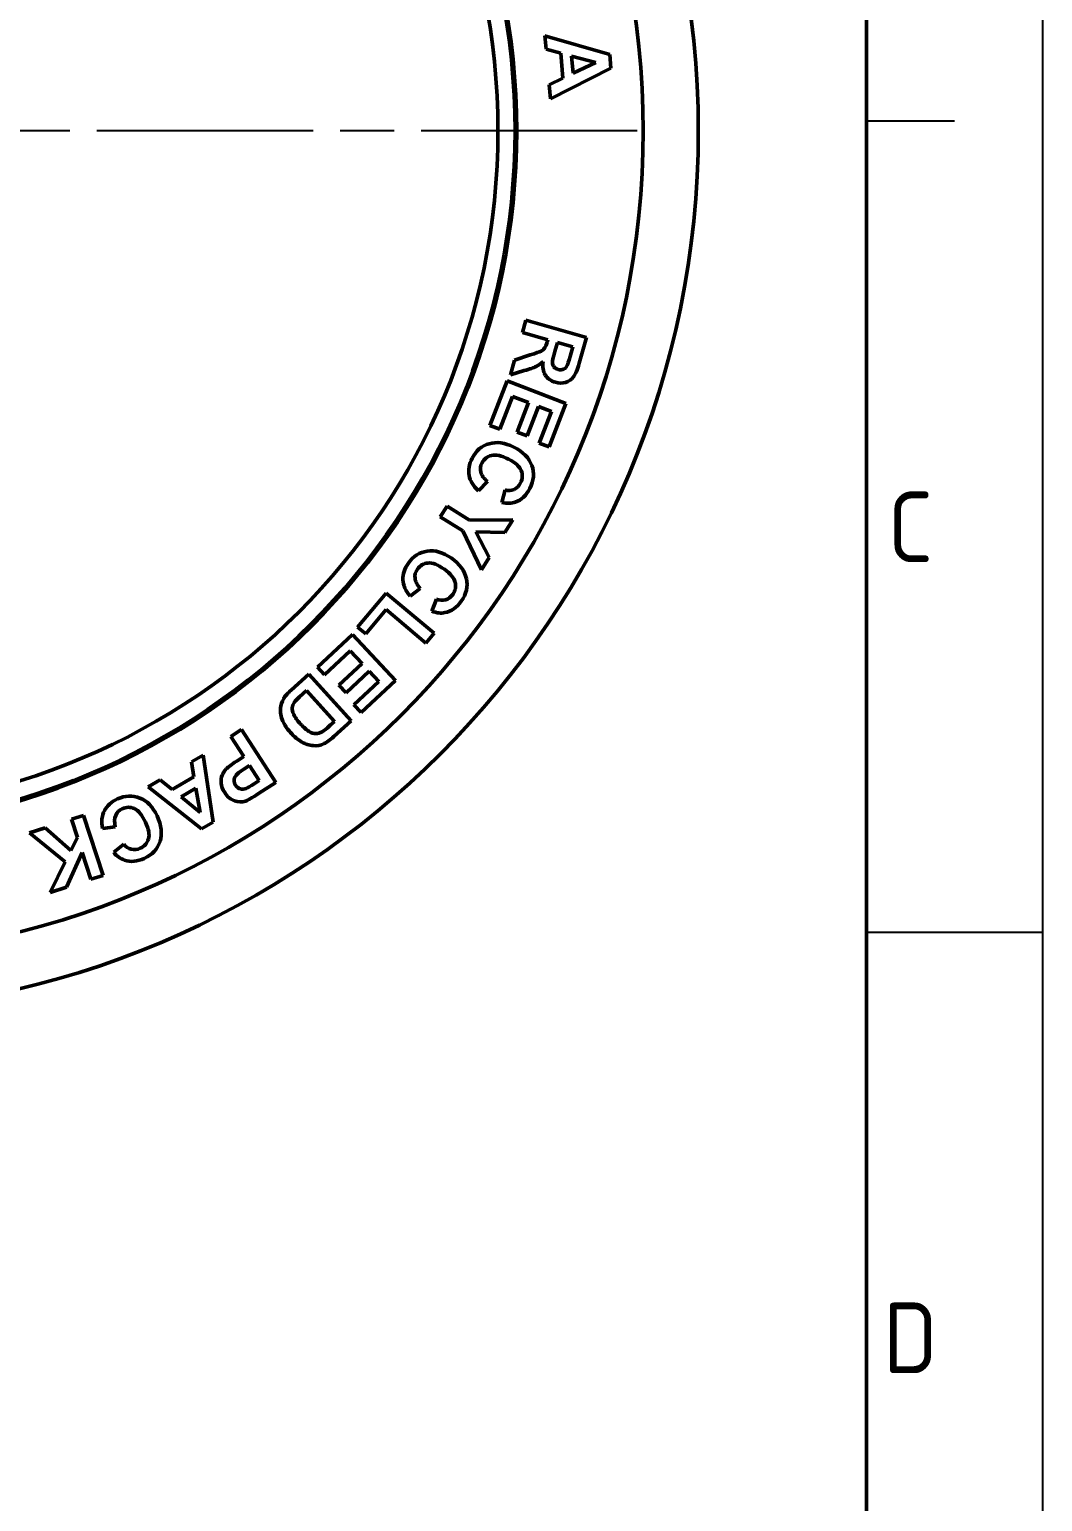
# Model space of a CAD drawing. Extents: x 0 to 822, y 0 to 581.
# Drawn here: x 709.4 to 821.9, y 227.4 to 390.8 of the extents above; entities that cross this region are included whole.
import ezdxf
from ezdxf.enums import TextEntityAlignment as Align

# ---------------------------------------------------------------- set-up
doc = ezdxf.new("R2010")
doc.units = 0
doc.header["$LTSCALE"] = 2
doc.linetypes.add('AM_ISO08W050', pattern=[18, 12, -1.5, 3, -1.5])
doc.layers.get('0').update_dxf_attribs({"linetype": 'CONTINUOUS'})
for name, color, linetype, lineweight in [('AM_0', 7, 'CONTINUOUS', 50), ('AM_7', 4, 'AM_ISO08W050', 25), ('AM_BOR', 7, 'CONTINUOUS', 50)]:
    doc.layers.add(name, color=color, linetype=linetype, lineweight=lineweight)
doc.styles.add('ACISOTS', font='isocp.shx', dxfattribs={"height": 1})

# ---------------------------------------------------------------- blocks, each defined once
blk = doc.blocks.new('A3 ZTL')
blk.add_line((401.174, 9.785), (401.174, 280.822))
at = {"layer": 'AM_BOR', "color": 135, "lineweight": 25}
for p, q in [((410.959, 290.607), (410.959, 0)), ((406.067, 190.313), (401.174, 190.313)), ((401.174, 145.303), (410.959, 145.303))]:
    blk.add_line(p, q, dxfattribs=at)
at = {"layer": 'AM_BOR', "color": 135, "lineweight": 25, "style": 'ACISOTS'}
for s, p in [('C', (403.62, 167.808)), ('D', (403.62, 122.798))]:
    blk.add_text(s, height=3.914, dxfattribs=at).set_placement(p, align=Align.MIDDLE)

msp = doc.modelspace()

# ---------------------------------------------------------------- linework, layer by layer
at = {"layer": 'AM_0'}
for radius in [97.8, 91.675]:
    msp.add_circle((685.884, 379.557), radius, dxfattribs=at)
msp.add_ellipse((685.884, 379.557), major_axis=(75.544, 0), ratio=0.9999764, start_param=4.712389, end_param=10.9955743, dxfattribs=at)
at = {"layer": 'AM_0', "color": 7, "lineweight": 70}
msp.add_open_spline([(685.884, 457.109), (728.709, 457.109), (763.438, 422.381), (763.438, 379.557), (763.438, 379.557), (763.438, 336.734), (728.709, 302.005), (685.884, 302.005), (685.884, 302.005), (643.06, 302.005), (608.331, 336.734), (608.331, 379.557), (608.331, 379.557), (608.331, 422.381), (643.06, 457.109), (685.884, 457.109)], degree=3, knots=[0, 0, 0, 0, 0.25, 0.25, 0.25, 0.25, 0.5, 0.5, 0.5, 0.5, 0.75, 0.75, 0.75, 0.75, 1, 1, 1, 1], dxfattribs=at)
at = {"layer": 'AM_0', "color": 7}
for points in [[(766.773, 388.634), (766.773, 388.634), (766.643, 390.127), (766.643, 390.127)], [(766.643, 390.127), (766.643, 390.127), (773.852, 388.022), (773.852, 388.022)], [(768.408, 388.198), (768.408, 388.198), (766.773, 388.634), (766.773, 388.634)], [(768.652, 385.411), (768.652, 385.411), (768.408, 388.198), (768.408, 388.198)], [(772.289, 387.152), (772.289, 387.152), (769.619, 387.867), (769.619, 387.867)], [(769.619, 387.867), (769.619, 387.867), (769.786, 385.965), (769.786, 385.965)], [(773.852, 388.022), (773.852, 388.022), (773.982, 386.533), (773.982, 386.533)], [(773.982, 386.533), (773.982, 386.533), (767.255, 383.131), (767.255, 383.131)], [(769.786, 385.965), (769.786, 385.965), (772.289, 387.152), (772.289, 387.152)], [(767.121, 384.664), (767.121, 384.664), (768.652, 385.411), (768.652, 385.411)], [(767.255, 383.131), (767.255, 383.131), (767.121, 384.664), (767.121, 384.664)], [(764.154, 357.188), (764.154, 357.188), (764.544, 358.548), (764.544, 358.548)], [(764.544, 358.548), (764.544, 358.548), (771.271, 356.619), (771.271, 356.619)], [(766.963, 356.383), (766.963, 356.383), (764.154, 357.188), (764.154, 357.188)], [(766.884, 356.109), (766.884, 356.109), (766.963, 356.383), (766.963, 356.383)], [(771.271, 356.619), (771.271, 356.619), (770.451, 353.759), (770.451, 353.759)], [(763.275, 354.123), (763.275, 354.123), (765.022, 354.685), (765.022, 354.685)], [(765.022, 354.685), (765.645, 354.885), (766.042, 355.029), (766.215, 355.118)], [(766.215, 355.118), (766.388, 355.207), (766.52, 355.317), (766.613, 355.446)], [(766.613, 355.446), (766.704, 355.576), (766.794, 355.796), (766.884, 356.109)], [(767.749, 355.071), (767.562, 354.42), (767.472, 354.005), (767.48, 353.826)], [(768.037, 356.075), (768.037, 356.075), (767.749, 355.071), (767.749, 355.071)], [(769.743, 355.586), (769.743, 355.586), (768.037, 356.075), (768.037, 356.075)], [(769.439, 354.527), (769.439, 354.527), (769.743, 355.586), (769.743, 355.586)], [(762.81, 352.499), (762.81, 352.499), (763.275, 354.123), (763.275, 354.123)], [(765.671, 353.404), (765.411, 353.272), (764.974, 353.119), (764.358, 352.945)], [(766.445, 353.97), (766.189, 353.725), (765.931, 353.536), (765.671, 353.404)], [(766.684, 352.461), (766.441, 352.851), (766.361, 353.356), (766.445, 353.97)], [(767.48, 353.826), (767.489, 353.649), (767.548, 353.495), (767.656, 353.364)], [(767.656, 353.364), (767.765, 353.234), (767.919, 353.139), (768.121, 353.081)], [(768.121, 353.081), (768.348, 353.016), (768.547, 353.025), (768.721, 353.106)], [(768.721, 353.106), (768.895, 353.187), (769.032, 353.332), (769.133, 353.542)], [(769.133, 353.542), (769.178, 353.648), (769.281, 353.976), (769.439, 354.527)], [(770.451, 353.759), (770.245, 353.04), (770.034, 352.536), (769.82, 352.245)], [(760.547, 346.858), (760.547, 346.858), (762.454, 351.825), (762.454, 351.825)], [(762.454, 351.825), (762.454, 351.825), (768.987, 349.318), (768.987, 349.318)], [(764.358, 352.945), (764.358, 352.945), (762.81, 352.499), (762.81, 352.499)], [(767.808, 351.658), (767.303, 351.802), (766.928, 352.071), (766.684, 352.461)], [(768.952, 351.647), (768.586, 351.54), (768.205, 351.543), (767.808, 351.658)], [(769.82, 352.245), (769.606, 351.954), (769.317, 351.754), (768.952, 351.647)], [(763.049, 350.084), (763.049, 350.084), (761.649, 346.435), (761.649, 346.435)], [(764.828, 349.401), (764.828, 349.401), (763.049, 350.084), (763.049, 350.084)], [(763.569, 346.122), (763.569, 346.122), (764.828, 349.401), (764.828, 349.401)], [(765.927, 348.979), (765.927, 348.979), (764.669, 345.7), (764.669, 345.7)], [(767.375, 348.423), (767.375, 348.423), (765.927, 348.979), (765.927, 348.979)], [(766.022, 344.899), (766.022, 344.899), (767.375, 348.423), (767.375, 348.423)], [(768.987, 349.318), (768.987, 349.318), (767.128, 344.474), (767.128, 344.474)], [(761.649, 346.435), (761.649, 346.435), (760.547, 346.858), (760.547, 346.858)], [(758.57, 343.23), (758.992, 344.057), (759.622, 344.594), (760.458, 344.839)], [(760.458, 344.839), (761.296, 345.083), (762.206, 344.956), (763.186, 344.457)], [(764.669, 345.7), (764.669, 345.7), (763.569, 346.122), (763.569, 346.122)], [(767.128, 344.474), (767.128, 344.474), (766.022, 344.899), (766.022, 344.899)], [(758.221, 341.321), (758.113, 341.923), (758.229, 342.56), (758.57, 343.23)], [(760.718, 343.544), (760.238, 343.431), (759.883, 343.148), (759.653, 342.695)], [(762.619, 343.111), (761.83, 343.513), (761.197, 343.658), (760.718, 343.544)], [(763.186, 344.457), (764.223, 343.928), (764.892, 343.249), (765.195, 342.42)], [(759.653, 342.695), (759.482, 342.36), (759.441, 342.018), (759.532, 341.668)], [(759.532, 341.668), (759.621, 341.319), (759.868, 340.976), (760.27, 340.637)], [(764.01, 341.859), (763.826, 342.315), (763.362, 342.732), (762.619, 343.111)], [(763.935, 340.48), (764.17, 340.942), (764.196, 341.402), (764.01, 341.859)], [(765.195, 342.42), (765.495, 341.592), (765.424, 340.742), (764.978, 339.868)], [(759.263, 339.615), (758.677, 340.149), (758.33, 340.717), (758.221, 341.321)], [(760.27, 340.637), (760.27, 340.637), (759.263, 339.615), (759.263, 339.615)], [(763.221, 339.77), (763.527, 339.909), (763.765, 340.146), (763.935, 340.48)], [(761.881, 338.301), (761.881, 338.301), (762.219, 339.699), (762.219, 339.699)], [(763.355, 338.354), (762.944, 338.205), (762.453, 338.189), (761.881, 338.301)], [(762.219, 339.699), (762.58, 339.607), (762.913, 339.631), (763.221, 339.77)], [(764.978, 339.868), (764.59, 339.106), (764.049, 338.601), (763.355, 338.354)], [(755.032, 336.719), (755.032, 336.719), (755.779, 337.914), (755.779, 337.914)], [(757.522, 335.163), (757.522, 335.163), (755.032, 336.719), (755.032, 336.719)], [(755.779, 337.914), (755.779, 337.914), (758.277, 336.353), (758.277, 336.353)], [(759.603, 330.828), (759.603, 330.828), (757.522, 335.163), (757.522, 335.163)], [(758.277, 336.353), (758.277, 336.353), (763.071, 336.379), (763.071, 336.379)], [(762.193, 334.974), (762.193, 334.974), (758.973, 335.044), (758.973, 335.044)], [(758.973, 335.044), (758.973, 335.044), (760.465, 332.209), (760.465, 332.209)], [(763.071, 336.379), (763.071, 336.379), (762.193, 334.974), (762.193, 334.974)], [(751.486, 331.58), (752.019, 332.341), (752.717, 332.784), (753.58, 332.911)], [(753.58, 332.911), (754.443, 333.036), (755.326, 332.783), (756.227, 332.152)], [(756.227, 332.152), (757.182, 331.484), (757.75, 330.719), (757.933, 329.856)], [(760.465, 332.209), (760.465, 332.209), (759.603, 330.828), (759.603, 330.828)], [(750.875, 329.738), (750.851, 330.349), (751.055, 330.964), (751.486, 331.58)], [(752.484, 330.899), (752.268, 330.591), (752.18, 330.259), (752.221, 329.899)], [(753.657, 331.592), (753.166, 331.547), (752.775, 331.316), (752.484, 330.899)], [(755.479, 330.898), (754.754, 331.406), (754.147, 331.638), (753.657, 331.592)], [(756.683, 329.465), (756.563, 329.942), (756.162, 330.42), (755.479, 330.898)], [(751.669, 327.903), (751.163, 328.514), (750.899, 329.125), (750.875, 329.738)], [(752.809, 328.776), (752.809, 328.776), (751.669, 327.903), (751.669, 327.903)], [(752.221, 329.899), (752.261, 329.542), (752.458, 329.167), (752.809, 328.776)], [(756.416, 328.11), (756.713, 328.534), (756.803, 328.987), (756.683, 329.465)], [(757.933, 329.856), (758.116, 328.995), (757.927, 328.162), (757.364, 327.359)], [(745.847, 324.485), (745.847, 324.485), (749.014, 328.258), (749.014, 328.258)], [(749.014, 328.258), (749.014, 328.258), (754.331, 323.797), (754.331, 323.797)], [(754.079, 326.238), (754.079, 326.238), (754.608, 327.576), (754.608, 327.576)], [(754.608, 327.576), (754.952, 327.434), (755.286, 327.411), (755.61, 327.507)], [(757.364, 327.359), (756.873, 326.658), (756.267, 326.233), (755.546, 326.086)], [(755.61, 327.507), (755.932, 327.601), (756.201, 327.803), (756.416, 328.11)], [(749.009, 326.418), (749.009, 326.418), (746.751, 323.727), (746.751, 323.727)], [(753.423, 322.715), (753.423, 322.715), (749.009, 326.418), (749.009, 326.418)], [(755.546, 326.086), (755.118, 325.995), (754.63, 326.047), (754.079, 326.238)], [(741.376, 320.025), (741.376, 320.025), (745.268, 323.654), (745.268, 323.654)], [(745.268, 323.654), (745.268, 323.654), (750.041, 318.537), (750.041, 318.537)], [(746.751, 323.727), (746.751, 323.727), (745.847, 324.485), (745.847, 324.485)], [(754.331, 323.797), (754.331, 323.797), (753.423, 322.715), (753.423, 322.715)], [(745.039, 321.828), (745.039, 321.828), (742.181, 319.163), (742.181, 319.163)], [(743.769, 318.04), (743.769, 318.04), (746.338, 320.435), (746.338, 320.435)], [(746.338, 320.435), (746.338, 320.435), (745.039, 321.828), (745.039, 321.828)], [(738.469, 317.49), (738.469, 317.49), (740.444, 319.268), (740.444, 319.268)], [(740.444, 319.268), (740.444, 319.268), (745.126, 314.067), (745.126, 314.067)], [(742.181, 319.163), (742.181, 319.163), (741.376, 320.025), (741.376, 320.025)], [(747.142, 319.574), (747.142, 319.574), (744.573, 317.178), (744.573, 317.178)], [(748.2, 318.439), (748.2, 318.439), (747.142, 319.574), (747.142, 319.574)], [(737.638, 316.542), (737.803, 316.824), (738.08, 317.14), (738.469, 317.49)], [(740.183, 317.446), (740.183, 317.446), (739.4, 316.741), (739.4, 316.741)], [(743.284, 314.003), (743.284, 314.003), (740.183, 317.446), (740.183, 317.446)], [(744.573, 317.178), (744.573, 317.178), (743.769, 318.04), (743.769, 318.04)], [(745.438, 315.865), (745.438, 315.865), (748.2, 318.439), (748.2, 318.439)], [(750.041, 318.537), (750.041, 318.537), (746.246, 314.999), (746.246, 314.999)], [(737.544, 314.044), (737.333, 314.538), (737.243, 315.011), (737.274, 315.463)], [(737.274, 315.463), (737.296, 315.804), (737.417, 316.164), (737.638, 316.542)], [(738.579, 315.521), (738.558, 315.318), (738.619, 315.068), (738.757, 314.772)], [(738.809, 316.119), (738.677, 315.924), (738.6, 315.725), (738.579, 315.521)], [(739.4, 316.741), (739.107, 316.477), (738.909, 316.27), (738.809, 316.119)], [(746.246, 314.999), (746.246, 314.999), (745.438, 315.865), (745.438, 315.865)], [(738.381, 312.793), (737.996, 313.221), (737.717, 313.638), (737.544, 314.044)], [(738.757, 314.772), (738.896, 314.476), (739.146, 314.125), (739.508, 313.723)], [(742.813, 313.579), (742.813, 313.579), (743.284, 314.003), (743.284, 314.003)], [(745.126, 314.067), (745.126, 314.067), (743.207, 312.339), (743.207, 312.339)], [(731.757, 312.327), (731.757, 312.327), (732.942, 313.097), (732.942, 313.097)], [(733.195, 310.114), (733.195, 310.114), (731.757, 312.327), (731.757, 312.327)], [(732.942, 313.097), (732.942, 313.097), (736.753, 307.228), (736.753, 307.228)], [(739.658, 311.715), (739.245, 311.947), (738.82, 312.305), (738.381, 312.793)], [(739.508, 313.723), (739.87, 313.321), (740.183, 313.046), (740.448, 312.894)], [(740.448, 312.894), (740.713, 312.743), (740.964, 312.664), (741.199, 312.658)], [(741.199, 312.658), (741.436, 312.653), (741.672, 312.718), (741.906, 312.852)], [(741.906, 312.852), (742.083, 312.95), (742.384, 313.192), (742.813, 313.579)], [(743.207, 312.339), (742.775, 311.95), (742.416, 311.686), (742.128, 311.548)], [(740.913, 311.322), (740.489, 311.355), (740.07, 311.486), (739.658, 311.715)], [(742.128, 311.548), (741.743, 311.363), (741.337, 311.287), (740.913, 311.322)], [(727.381, 309.509), (727.381, 309.509), (728.679, 310.258), (728.679, 310.258)], [(727.676, 307.843), (727.676, 307.843), (727.381, 309.509), (727.381, 309.509)], [(728.679, 310.258), (728.679, 310.258), (729.817, 302.835), (729.817, 302.835)], [(731.248, 308.729), (731.494, 308.969), (731.886, 309.263), (732.423, 309.612)], [(732.423, 309.612), (732.423, 309.612), (733.195, 310.114), (733.195, 310.114)], [(733.843, 309.116), (733.843, 309.116), (733.195, 308.695), (733.195, 308.695)], [(734.923, 307.452), (734.923, 307.452), (733.843, 309.116), (733.843, 309.116)], [(722.597, 306.747), (722.597, 306.747), (723.929, 307.516), (723.929, 307.516)], [(723.929, 307.516), (723.929, 307.516), (725.254, 306.445), (725.254, 306.445)], [(725.254, 306.445), (725.254, 306.445), (727.676, 307.843), (727.676, 307.843)], [(730.692, 307.15), (730.663, 307.481), (730.704, 307.781), (730.814, 308.053)], [(730.814, 308.053), (730.925, 308.323), (731.069, 308.549), (731.248, 308.729)], [(732.134, 307.466), (732.13, 307.277), (732.184, 307.096), (732.296, 306.923)], [(732.317, 307.995), (732.2, 307.832), (732.139, 307.656), (732.134, 307.466)], [(733.195, 308.695), (732.727, 308.392), (732.434, 308.159), (732.317, 307.995)], [(734.351, 307.08), (734.351, 307.08), (734.923, 307.452), (734.923, 307.452)], [(736.753, 307.228), (736.753, 307.228), (734.852, 305.993), (734.852, 305.993)], [(719.181, 305.402), (720.023, 305.794), (720.85, 305.829), (721.66, 305.507)], [(728.523, 302.088), (728.523, 302.088), (722.597, 306.747), (722.597, 306.747)], [(727.888, 306.606), (727.888, 306.606), (726.235, 305.651), (726.235, 305.651)], [(726.235, 305.651), (726.235, 305.651), (728.369, 303.884), (728.369, 303.884)], [(728.369, 303.884), (728.369, 303.884), (727.888, 306.606), (727.888, 306.606)], [(731.085, 306.113), (730.851, 306.474), (730.72, 306.82), (730.692, 307.15)], [(732.167, 305.192), (731.749, 305.34), (731.388, 305.647), (731.085, 306.113)], [(732.296, 306.923), (732.435, 306.71), (732.612, 306.574), (732.828, 306.516)], [(732.828, 306.516), (733.042, 306.459), (733.259, 306.476), (733.473, 306.566)], [(734.852, 305.993), (734.132, 305.526), (733.643, 305.25), (733.386, 305.167)], [(733.473, 306.566), (733.632, 306.631), (733.924, 306.803), (734.351, 307.08)], [(717.501, 302.126), (717.369, 302.908), (717.445, 303.569), (717.731, 304.112)], [(717.731, 304.112), (718.017, 304.653), (718.501, 305.084), (719.181, 305.402)], [(719.705, 304.314), (719.364, 304.155), (719.122, 303.91), (718.978, 303.579)], [(721.067, 304.327), (720.62, 304.533), (720.166, 304.528), (719.705, 304.314)], [(722.299, 302.815), (721.925, 303.617), (721.515, 304.122), (721.067, 304.327)], [(721.66, 305.507), (722.47, 305.184), (723.109, 304.524), (723.574, 303.527)], [(733.386, 305.167), (732.993, 305.036), (732.586, 305.044), (732.167, 305.192)], [(714.072, 303.144), (714.072, 303.144), (715.416, 303.581), (715.416, 303.581)], [(714.726, 301.133), (714.726, 301.133), (714.072, 303.144), (714.072, 303.144)], [(715.416, 303.581), (715.416, 303.581), (717.578, 296.925), (717.578, 296.925)], [(718.925, 302.312), (718.925, 302.312), (717.501, 302.126), (717.501, 302.126)], [(718.978, 303.579), (718.833, 303.249), (718.817, 302.826), (718.925, 302.312)], [(722.624, 300.972), (722.76, 301.445), (722.651, 302.059), (722.299, 302.815)], [(723.574, 303.527), (724.066, 302.471), (724.175, 301.524), (723.903, 300.685)], [(729.817, 302.835), (729.817, 302.835), (728.523, 302.088), (728.523, 302.088)], [(709.414, 301.631), (709.414, 301.631), (711.153, 302.196), (711.153, 302.196)], [(713.376, 298.426), (713.376, 298.426), (709.414, 301.631), (709.414, 301.631)], [(711.153, 302.196), (711.153, 302.196), (713.996, 299.666), (713.996, 299.666)], [(713.996, 299.666), (713.996, 299.666), (714.726, 301.133), (714.726, 301.133)], [(721.716, 299.932), (722.186, 300.151), (722.49, 300.497), (722.624, 300.972)], [(723.903, 300.685), (723.63, 299.848), (723.05, 299.222), (722.161, 298.807)], [(715.275, 299.444), (715.275, 299.444), (713.52, 295.607), (713.52, 295.607)], [(716.235, 296.489), (716.235, 296.489), (715.275, 299.444), (715.275, 299.444)], [(718.756, 299.479), (718.756, 299.479), (719.883, 300.373), (719.883, 300.373)], [(719.95, 298.614), (719.535, 298.749), (719.137, 299.039), (718.756, 299.479)], [(719.883, 300.373), (720.111, 300.078), (720.388, 299.892), (720.716, 299.812)], [(720.716, 299.812), (721.043, 299.733), (721.376, 299.773), (721.716, 299.932)], [(711.713, 295.02), (711.713, 295.02), (713.376, 298.426), (713.376, 298.426)], [(722.161, 298.807), (721.386, 298.446), (720.649, 298.381), (719.95, 298.614)], [(717.578, 296.925), (717.578, 296.925), (716.235, 296.489), (716.235, 296.489)], [(713.52, 295.607), (713.52, 295.607), (711.713, 295.02), (711.713, 295.02)]]:
    msp.add_open_spline(points, degree=3, dxfattribs=at)
at = {"layer": 'AM_7'}
msp.add_line((776.894, 379.557), (594.875, 379.557), dxfattribs=at)

# ---------------------------------------------------------------- block references
at = {"layer": 'AM_0', "lineweight": 0, "xscale": 2, "yscale": 2, "zscale": 2}
msp.add_blockref('A3 ZTL', (0, 0), dxfattribs=at)

doc.saveas('drawing.dxf')
